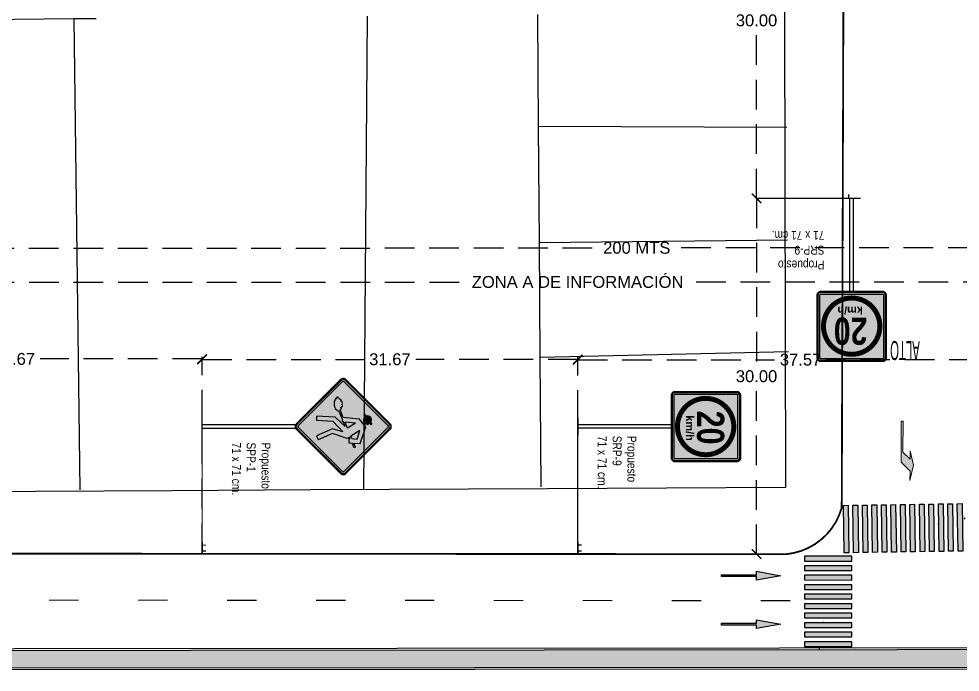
# Model space of a CAD drawing. Header units: metres. Extents: x 668617 to 675126, y 2286318 to 2293677.
# Drawn here: x 668811.1 to 668890.5, y 2287210.3 to 2287265.3 of the extents above; entities that cross this region are included whole.
import ezdxf
from ezdxf.enums import TextEntityAlignment as Align

# ---------------------------------------------------------------- set-up
doc = ezdxf.new("R2010")
doc.units = ezdxf.units.M
doc.header["$MEASUREMENT"] = 0
for name, pattern in [('ACAD_ISO07W100', [3, 0, -3]), ('DASHED2', [0.375, 0.25, -0.125]), ('HIDDEN', [0.375, 0.25, -0.125])]:
    doc.linetypes.add(name, pattern=pattern)
for name, color, linetype in [('0_DETALLES_COTAS', 252, 'Continuous'), ('0_UBICACION_SPO', 251, 'Continuous'), ('CU_VEGETACION', 54, 'Continuous'), ('DMTG-PB-BANQUETAS', 251, 'Continuous'), ('DMTG-PB-LOTIFICACION', 253, 'Continuous'), ('DMTG-PB-MANZANAS', 251, 'Continuous'), ('DMTG-SH-FLECHA FRENTE', 252, 'Continuous'), ('DMTG-SH-FLECHA FRENTE DERECHA', 252, 'Continuous'), ('DMTG-SH-LEYENDA ALTO', 252, 'Continuous'), ('DMTG-SH-LINEA DISCONTINUA', 252, 'Continuous'), ('DMTG-SH-LINEA GUARNICION', 40, 'Continuous'), ('DMTG-SH-PASO PEATONAL', 253, 'Continuous'), ('PTRD', 7, 'Continuous'), ('SPP-00_OBRAS_EN_EL_CAMINO', 7, 'Continuous'), ('SPP-1', 7, 'Continuous'), ('SPP-2', 7, 'Continuous'), ('SR9', 7, 'Continuous')]:
    doc.layers.add(name, color=color, linetype=linetype)
for name, color, linetype, lineweight in [('SH_FLECHA_DERECHA', 7, 'Continuous', 0), ('SH_LEYENDA_ALTO', 7, 'Continuous', 0), ('SH_LINEA_DIS-BLANCA', 7, 'Continuous', 0)]:
    doc.layers.add(name, color=color, linetype=linetype, lineweight=lineweight)
doc.styles.add('Arial', font='arial.ttf')
doc.styles.add('Arial Narrow', font='ARIALN.TTF', dxfattribs={"height": 2.5})
doc.styles.get("Standard").update_dxf_attribs({"font": 'arial.ttf'})
doc.dimstyles.get("Standard").update_dxf_attribs({"dimtxt": 0.18, "dimasz": 0.18, "dimexe": 0.18, "dimexo": 0.0625, "dimgap": 0.09, "dimtad": 0, "dimtih": 1, "dimtoh": 1, "dimdec": 4, "dimzin": 0, "dimdsep": 46, "dimtxsty": 'Standard', "dimcen": 0.09, "dimadec": 0, "dimazin": 0, "dimtfac": 1, "dimtdec": 4, "dimtofl": 0, "dimtmove": 0, "dimatfit": 3, "dimfxl": 1, "dimtolj": 1, "dimtzin": 0, "dimarcsym": 0})

# ---------------------------------------------------------------- blocks, each defined once
blk = doc.blocks.new('*U32')
blk.add_hatch(color=252).paths.add_polyline_path([(1.274, 10.548), (0.899, 8.498), (1.199, 8.498), (1.199, 5.548), (1.349, 5.548), (1.349, 8.498), (1.649, 8.498)])
at = {"color": 252}
blk.add_lwpolyline([(1.274, 10.548), (0.899, 8.498), (1.199, 8.498), (1.199, 5.548), (1.349, 5.548), (1.349, 8.498), (1.649, 8.498), (1.274, 10.548)], dxfattribs=at)
blk = doc.blocks.new('*U39')
at = {"transparency": 33554687}
h = blk.add_hatch(color=252, dxfattribs=at)
h.dxf.hatch_style = 1
h.paths.add_polyline_path([(-0.01, -0.2), (-0.03, -0.599), (-4.025, -0.402), (-4.005, -0.002)])
h = blk.add_hatch(color=252, dxfattribs=at)
h.dxf.hatch_style = 1
h.paths.add_polyline_path([(-0.049, -0.999), (-0.069, -1.398), (-4.064, -1.201), (-4.045, -0.801)])
h = blk.add_hatch(color=252, dxfattribs=at)
h.dxf.hatch_style = 1
h.paths.add_polyline_path([(-0.089, -1.798), (-0.109, -2.197), (-4.104, -2), (-4.084, -1.6)])
h = blk.add_hatch(color=252, dxfattribs=at)
h.dxf.hatch_style = 1
h.paths.add_polyline_path([(-0.128, -2.597), (-0.148, -2.996), (-4.143, -2.799), (-4.124, -2.399)])
h = blk.add_hatch(color=252, dxfattribs=at)
h.dxf.hatch_style = 1
h.paths.add_polyline_path([(-0.168, -3.396), (-0.188, -3.795), (-4.183, -3.598), (-4.163, -3.198)])
h = blk.add_hatch(color=252, dxfattribs=at)
h.dxf.hatch_style = 1
h.paths.add_polyline_path([(-0.208, -4.195), (-0.227, -4.594), (-4.222, -4.397), (-4.203, -3.997)])
h = blk.add_hatch(color=252, dxfattribs=at)
h.dxf.hatch_style = 1
h.paths.add_polyline_path([(-0.247, -4.994), (-0.267, -5.393), (-4.262, -5.196), (-4.242, -4.796)])
h = blk.add_hatch(color=252, dxfattribs=at)
h.dxf.hatch_style = 1
h.paths.add_polyline_path([(-0.287, -5.793), (-0.306, -6.192), (-4.301, -5.995), (-4.282, -5.595)])
h = blk.add_hatch(color=252, dxfattribs=at)
h.dxf.hatch_style = 1
h.paths.add_polyline_path([(-0.326, -6.592), (-0.346, -6.991), (-4.341, -6.794), (-4.321, -6.394)])
h = blk.add_hatch(color=252, dxfattribs=at)
h.dxf.hatch_style = 1
h.paths.add_polyline_path([(-0.366, -7.391), (-0.385, -7.79), (-4.381, -7.593), (-4.361, -7.193)])
h = blk.add_hatch(color=252, dxfattribs=at)
h.dxf.hatch_style = 1
h.paths.add_polyline_path([(-0.405, -8.19), (-0.425, -8.589), (-4.42, -8.392), (-4.4, -7.992)])
h = blk.add_hatch(color=252, dxfattribs=at)
h.dxf.hatch_style = 1
h.paths.add_polyline_path([(-0.445, -8.989), (-0.464, -9.389), (-4.46, -9.191), (-4.44, -8.791)])
h = blk.add_hatch(color=252, dxfattribs=at)
h.dxf.hatch_style = 1
h.paths.add_polyline_path([(-0.484, -9.788), (-0.504, -10.188), (-4.499, -9.99), (-4.479, -9.59)])
for points in [[(-0.01, -0.2), (-0.03, -0.599), (-4.025, -0.402), (-4.005, -0.002)], [(-0.049, -0.999), (-0.069, -1.398), (-4.064, -1.201), (-4.045, -0.801)], [(-0.089, -1.798), (-0.109, -2.197), (-4.104, -2), (-4.084, -1.6)], [(-0.128, -2.597), (-0.148, -2.996), (-4.143, -2.799), (-4.124, -2.399)], [(-0.168, -3.396), (-0.188, -3.795), (-4.183, -3.598), (-4.163, -3.198)], [(-0.208, -4.195), (-0.227, -4.594), (-4.222, -4.397), (-4.203, -3.997)], [(-0.247, -4.994), (-0.267, -5.393), (-4.262, -5.196), (-4.242, -4.796)], [(-0.287, -5.793), (-0.306, -6.192), (-4.301, -5.995), (-4.282, -5.595)], [(-0.326, -6.592), (-0.346, -6.991), (-4.341, -6.794), (-4.321, -6.394)], [(-0.366, -7.391), (-0.385, -7.79), (-4.381, -7.593), (-4.361, -7.193)], [(-0.405, -8.19), (-0.425, -8.589), (-4.42, -8.392), (-4.4, -7.992)], [(-0.445, -8.989), (-0.464, -9.389), (-4.46, -9.191), (-4.44, -8.791)], [(-0.484, -9.788), (-0.504, -10.188), (-4.499, -9.99), (-4.479, -9.59)]]:
    blk.add_lwpolyline(points, close=True)
at = {"layer": 'Defpoints', "color": 255, "linetype": 'ACAD_ISO07W100'}
for p, q in [((-2.797, 0.138), (0.3, -0.015)), ((-2.496, -2.142), (0.224, -0.655))]:
    blk.add_line(p, q, dxfattribs=at)
blk = doc.blocks.new('FD')
at = {"layer": 'SH_FLECHA_DERECHA', "true_color": 0x636466}
blk.add_hatch(color=251, dxfattribs=at).paths.add_polyline_path([(-1.55, 0.425), (-5, 0.425), (-5, 0.275), (-2.4, 0.275), (-1.8, -0.325), (-2.5, -0.325), (-1.3, -0.625), (0, -0.325), (-0.8, -0.325)])
at = {"layer": 'SH_FLECHA_DERECHA', "color": 251, "true_color": 0x636466}
blk.add_lwpolyline([(-1.55, 0.425), (-5, 0.425), (-5, 0.275), (-2.4, 0.275), (-1.8, -0.325), (-2.5, -0.325), (-1.3, -0.625), (0, -0.325), (-0.8, -0.325), (-1.55, 0.425)], close=True, dxfattribs=at)
blk = doc.blocks.new('LD3')
at = {"layer": 'SH_LINEA_DIS-BLANCA', "color": 251, "true_color": 0x636466, "const_width": 0.1}
blk.add_lwpolyline([(-1.25, 0), (1.25, 0)], dxfattribs=at)
blk = doc.blocks.new('*U64')
at = {"layer": 'DMTG-SH-LINEA DISCONTINUA'}
for p in [(2656.697, 1656.231), (2664.197, 1656.231), (2671.697, 1656.231), (2679.197, 1656.231), (2686.697, 1656.231), (2694.197, 1656.231), (2701.697, 1656.231), (2709.197, 1656.231), (2716.697, 1656.231)]:
    blk.add_blockref('LD3', p, dxfattribs=at)
blk = doc.blocks.new('*U183')
at = {"transparency": 33554687}
h = blk.add_hatch(color=252, dxfattribs=at)
h.dxf.hatch_style = 1
h.paths.add_polyline_path([(0.366, 7.391), (0.385, 7.79), (-3.61, 7.988), (-3.629, 7.589)])
h = blk.add_hatch(color=252, dxfattribs=at)
h.dxf.hatch_style = 1
h.paths.add_polyline_path([(0.326, 6.592), (0.346, 6.991), (-3.649, 7.189), (-3.669, 6.79)])
h = blk.add_hatch(color=252, dxfattribs=at)
h.dxf.hatch_style = 1
h.paths.add_polyline_path([(0.287, 5.793), (0.306, 6.192), (-3.689, 6.39), (-3.709, 5.991)])
h = blk.add_hatch(color=252, dxfattribs=at)
h.dxf.hatch_style = 1
h.paths.add_polyline_path([(0.247, 4.994), (0.267, 5.393), (-3.728, 5.591), (-3.748, 5.192)])
h = blk.add_hatch(color=252, dxfattribs=at)
h.dxf.hatch_style = 1
h.paths.add_polyline_path([(0.208, 4.195), (0.227, 4.594), (-3.768, 4.792), (-3.788, 4.393)])
h = blk.add_hatch(color=252, dxfattribs=at)
h.dxf.hatch_style = 1
h.paths.add_polyline_path([(0.168, 3.396), (0.188, 3.795), (-3.807, 3.993), (-3.827, 3.593)])
h = blk.add_hatch(color=252, dxfattribs=at)
h.dxf.hatch_style = 1
h.paths.add_polyline_path([(0.128, 2.597), (0.148, 2.996), (-3.847, 3.194), (-3.867, 2.794)])
h = blk.add_hatch(color=252, dxfattribs=at)
h.dxf.hatch_style = 1
h.paths.add_polyline_path([(0.089, 1.798), (0.109, 2.197), (-3.886, 2.395), (-3.906, 1.995)])
h = blk.add_hatch(color=252, dxfattribs=at)
h.dxf.hatch_style = 1
h.paths.add_polyline_path([(0.049, 0.999), (0.069, 1.398), (-3.926, 1.596), (-3.946, 1.196)])
h = blk.add_hatch(color=252, dxfattribs=at)
h.dxf.hatch_style = 1
h.paths.add_polyline_path([(0.01, 0.2), (0.03, 0.599), (-3.965, 0.797), (-3.985, 0.397)])
for points in [[(0.366, 7.391), (0.385, 7.79), (-3.61, 7.988), (-3.629, 7.589)], [(0.326, 6.592), (0.346, 6.991), (-3.649, 7.189), (-3.669, 6.79)], [(0.287, 5.793), (0.306, 6.192), (-3.689, 6.39), (-3.709, 5.991)], [(0.247, 4.994), (0.267, 5.393), (-3.728, 5.591), (-3.748, 5.192)], [(0.208, 4.195), (0.227, 4.594), (-3.768, 4.792), (-3.788, 4.393)], [(0.168, 3.396), (0.188, 3.795), (-3.807, 3.993), (-3.827, 3.593)], [(0.128, 2.597), (0.148, 2.996), (-3.847, 3.194), (-3.867, 2.794)], [(0.089, 1.798), (0.109, 2.197), (-3.886, 2.395), (-3.906, 1.995)], [(0.049, 0.999), (0.069, 1.398), (-3.926, 1.596), (-3.946, 1.196)], [(0.01, 0.2), (0.03, 0.599), (-3.965, 0.797), (-3.985, 0.397)]]:
    blk.add_lwpolyline(points, close=True)
at = {"layer": 'Defpoints', "color": 255, "linetype": 'ACAD_ISO07W100'}
for p, q in [((-2.273, 2.378), (0.287, 0.63)), ((-2.797, 0.138), (0.3, -0.015))]:
    blk.add_line(p, q, dxfattribs=at)
blk = doc.blocks.new('ALTO')
at = {"layer": 'SH_LEYENDA_ALTO', "color": 251, "true_color": 0x636466, "style": 'Arial', "width": 0.428234}
blk.add_text('ALTO', height=1.6, dxfattribs=at).set_placement((-1.25, 0), (1.25, 0), align=Align.FIT)
blk = doc.blocks.new('PTRD')
at = {"layer": 'PTRD'}
for points, const_width in [([(-1, 0), (1, 0)], 0.26), ([(-0.49, 0), (-0.49, 0.67)], 0.195), ([(0.51, 0), (0.51, 0.67)], 0.195)]:
    blk.add_lwpolyline(points, dxfattribs=dict(at, const_width=const_width))
blk = doc.blocks.new('SR9-20')
at = {"linetype": 'Continuous', "true_color": 0xffffff}
h = blk.add_hatch(color=7, dxfattribs=at)
h.dxf.hatch_style = 1
edge = h.paths.add_edge_path()
edge.add_line((-4.9, 22.37), (-4.9, 13.63))
edge.add_arc((-4.37, 13.63), 0.528, 180, 270)
edge.add_line((-4.37, 13.1), (4.37, 13.1))
edge.add_arc((4.37, 13.63), 0.528, 270, 360)
edge.add_line((4.9, 13.63), (4.9, 22.37))
edge.add_arc((4.37, 22.37), 0.528, 0, 90)
edge.add_line((4.37, 22.9), (-4.37, 22.9))
edge.add_arc((-4.37, 22.37), 0.528, 90, 180)
at = {"layer": 'SR9', "linetype": 'Continuous'}
h = blk.add_hatch(color=256, dxfattribs=at)
h.dxf.hatch_style = 1
h.paths.add_polyline_path([(4.75, 22.37, 0.414214), (4.37, 22.75), (-4.37, 22.75, 0.414214), (-4.75, 22.37), (-4.75, 13.63, 0.414214), (-4.37, 13.25), (4.37, 13.25, 0.414214), (4.75, 13.63)])
h.paths.add_polyline_path([(4.5, 13.63, -0.414214), (4.37, 13.5), (-4.37, 13.5, -0.414214), (-4.5, 13.63), (-4.5, 22.37, -0.414214), (-4.37, 22.5), (4.37, 22.5, -0.414214), (4.5, 22.37)], flags=16)
at = {"layer": 'SR9'}
for p, q in [((-0.25, 13.1), (-0.25, 0)), ((0.25, 13.1), (0.25, 0))]:
    blk.add_line(p, q, dxfattribs=at)
for points in [[(-4.9, 22.37), (-4.9, 13.63, 0.414214), (-4.37, 13.1), (4.37, 13.1, 0.414214), (4.9, 13.63), (4.9, 22.37, 0.414214), (4.37, 22.9), (-4.37, 22.9, 0.414214)], [(-4.75, 22.37), (-4.75, 13.63, 0.414214), (-4.37, 13.25), (4.37, 13.25, 0.414214), (4.75, 13.63), (4.75, 22.37, 0.414214), (4.37, 22.75), (-4.37, 22.75, 0.414214)], [(-4.5, 22.37), (-4.5, 13.63, 0.414214), (-4.37, 13.5), (4.37, 13.5, 0.414214), (4.5, 13.63), (4.5, 22.37, 0.414214), (4.37, 22.5), (-4.37, 22.5, 0.414214)]]:
    blk.add_lwpolyline(points, format="xyb", close=True, dxfattribs=at)
at = {"layer": 'SR9', "color": 12, "true_color": 0xdb0000, "const_width": 0.702}
blk.add_lwpolyline([(-3.96, 17.96, 1), (3.96, 17.96, 1)], format="xyb", close=True, dxfattribs=at)
at = {"layer": 'SR9', "const_width": 0.2}
blk.add_lwpolyline([(-1.25, 0), (1.25, 0)], dxfattribs=at)
at = {"linetype": 'Continuous', "attachment_point": 1}
for s, width, insert, char_height in [('{\\fArial|b1|i0|c0|p34;\\W0.8;20}', 5.8907, (-2.23, 20.57), 3.8246), ('{\\fArial|b1|i0|c0|p34;km/h}', 3.5516, (-1.58, 16.3), 1.1)]:
    blk.add_mtext_dynamic_manual_height_columns(s, width=width, gutter_width=12.5, heights=[0], dxfattribs=dict(at, insert=insert, char_height=char_height))
blk = doc.blocks.new('_ArchTick')
at = {"color": 0, "linetype": 'ByBlock', "const_width": 0.15}
blk.add_lwpolyline([(-0.5, -0.5), (0.5, 0.5)], dxfattribs=at)
blk = doc.blocks.new('*D481')
at = {"layer": '0_DETALLES_COTAS', "linetype": 'DASHED2', "lineweight": -2, "ltscale": 10, "transparency": 16777216}
for p, q in [((668763.21, 2287220.304), (668763.196, 2287246.164)), ((668763.197, 2287245.984), (668859.92, 2287246.036)), ((668963.197, 2287246.091), (668866.473, 2287246.039)), ((668963.21, 2287220.411), (668963.196, 2287246.271))]:
    blk.add_line(p, q, dxfattribs=at)
at = {"layer": 'Defpoints', "color": 0, "linetype": 'DASHED2', "ltscale": 10, "transparency": 16777216}
for p in [(668763.197, 2287245.984), (668763.21, 2287220.242), (668963.21, 2287220.348)]:
    blk.add_point(p, dxfattribs=at)
at = {"layer": '0_DETALLES_COTAS', "linetype": 'DASHED2', "lineweight": -2, "ltscale": 10, "transparency": 16777216, "xscale": 0.8, "yscale": 0.8, "zscale": 0.8}
for p, rotation in [((668763.197, 2287245.984), 180.030534780479), ((668963.197, 2287246.091), 0.03053478047905678)]:
    blk.add_blockref('_ArchTick', p, dxfattribs=dict(at, rotation=rotation))
at = {"layer": '0_DETALLES_COTAS', "linetype": 'DASHED2', "ltscale": 10, "transparency": 16777216, "insert": (668863.197, 2287246.038), "char_height": 1, "attachment_point": 5}
blk.add_mtext('\\A1;200 MTS', dxfattribs=at)
blk = doc.blocks.new('*D483')
at = {"layer": '0_DETALLES_COTAS', "linetype": 'DASHED2', "lineweight": -2, "ltscale": 10, "transparency": 16777216}
for p, q in [((668794.88, 2287220.332), (668794.88, 2287236.849)), ((668794.88, 2287236.669), (668808.528, 2287236.669)), ((668826.55, 2287236.669), (668812.902, 2287236.669)), ((668826.55, 2287220.31), (668826.55, 2287236.849))]:
    blk.add_line(p, q, dxfattribs=at)
at = {"layer": 'Defpoints', "color": 0, "linetype": 'DASHED2', "ltscale": 10, "transparency": 16777216}
for p in [(668826.55, 2287236.669), (668794.88, 2287220.27), (668826.55, 2287220.247)]:
    blk.add_point(p, dxfattribs=at)
at = {"layer": '0_DETALLES_COTAS', "linetype": 'DASHED2', "lineweight": -2, "ltscale": 10, "transparency": 16777216, "xscale": 0.8, "yscale": 0.8, "zscale": 0.8, "rotation": 180}
blk.add_blockref('_ArchTick', (668794.88, 2287236.669), dxfattribs=at)
at = {"layer": '0_DETALLES_COTAS', "linetype": 'DASHED2', "lineweight": -2, "ltscale": 10, "transparency": 16777216, "xscale": 0.8, "yscale": 0.8, "zscale": 0.8}
blk.add_blockref('_ArchTick', (668826.55, 2287236.669), dxfattribs=at)
at = {"layer": '0_DETALLES_COTAS', "linetype": 'DASHED2', "ltscale": 10, "transparency": 16777216, "insert": (668810.715, 2287236.669), "char_height": 1, "attachment_point": 5}
blk.add_mtext('\\A1;31.67', dxfattribs=at)
blk = doc.blocks.new('*D484')
at = {"layer": '0_DETALLES_COTAS', "linetype": 'DASHED2', "lineweight": -2, "ltscale": 10, "transparency": 16777216}
for p, q in [((668826.55, 2287220.31), (668826.55, 2287236.819)), ((668826.55, 2287236.639), (668840.198, 2287236.639)), ((668858.22, 2287236.639), (668844.572, 2287236.639)), ((668858.22, 2287220.289), (668858.22, 2287236.819))]:
    blk.add_line(p, q, dxfattribs=at)
at = {"layer": 'Defpoints', "color": 0, "linetype": 'DASHED2', "ltscale": 10, "transparency": 16777216}
for p in [(668858.22, 2287236.639), (668826.55, 2287220.247), (668858.22, 2287220.226)]:
    blk.add_point(p, dxfattribs=at)
at = {"layer": '0_DETALLES_COTAS', "linetype": 'DASHED2', "lineweight": -2, "ltscale": 10, "transparency": 16777216, "xscale": 0.8, "yscale": 0.8, "zscale": 0.8, "rotation": 180}
blk.add_blockref('_ArchTick', (668826.55, 2287236.639), dxfattribs=at)
at = {"layer": '0_DETALLES_COTAS', "linetype": 'DASHED2', "lineweight": -2, "ltscale": 10, "transparency": 16777216, "xscale": 0.8, "yscale": 0.8, "zscale": 0.8}
blk.add_blockref('_ArchTick', (668858.22, 2287236.639), dxfattribs=at)
at = {"layer": '0_DETALLES_COTAS', "linetype": 'DASHED2', "ltscale": 10, "transparency": 16777216, "insert": (668842.385, 2287236.639), "char_height": 1, "attachment_point": 5}
blk.add_mtext('\\A1;31.67', dxfattribs=at)
blk = doc.blocks.new('*D485')
at = {"layer": '0_DETALLES_COTAS', "linetype": 'DASHED2', "lineweight": -2, "ltscale": 10, "transparency": 16777216}
for p, q in [((668858.22, 2287220.288), (668858.22, 2287236.789)), ((668858.22, 2287236.609), (668874.82, 2287236.609)), ((668895.793, 2287236.609), (668879.194, 2287236.609)), ((668895.793, 2287189.472), (668895.793, 2287236.789))]:
    blk.add_line(p, q, dxfattribs=at)
at = {"layer": 'Defpoints', "color": 0, "linetype": 'DASHED2', "ltscale": 10, "transparency": 16777216}
for p in [(668895.793, 2287236.609), (668858.22, 2287220.225), (668895.793, 2287189.409)]:
    blk.add_point(p, dxfattribs=at)
at = {"layer": '0_DETALLES_COTAS', "linetype": 'DASHED2', "lineweight": -2, "ltscale": 10, "transparency": 16777216, "xscale": 0.8, "yscale": 0.8, "zscale": 0.8, "rotation": 180}
blk.add_blockref('_ArchTick', (668858.22, 2287236.609), dxfattribs=at)
at = {"layer": '0_DETALLES_COTAS', "linetype": 'DASHED2', "lineweight": -2, "ltscale": 10, "transparency": 16777216, "xscale": 0.8, "yscale": 0.8, "zscale": 0.8}
blk.add_blockref('_ArchTick', (668895.793, 2287236.609), dxfattribs=at)
at = {"layer": '0_DETALLES_COTAS', "linetype": 'DASHED2', "ltscale": 10, "transparency": 16777216, "insert": (668877.007, 2287236.609), "char_height": 1, "attachment_point": 5}
blk.add_mtext('\\A1;37.57', dxfattribs=at)
blk = doc.blocks.new('SPP-1')
at = {"layer": 'SPP-00_OBRAS_EN_EL_CAMINO', "true_color": 0xf05222}
h = blk.add_hatch(color=20, dxfattribs=at)
h.dxf.hatch_style = 1
edge = h.paths.add_edge_path()
edge.add_line((0.66, 23.21), (11.59, 34.13))
edge.add_arc((10.93, 34.8), 0.935, 315, 405)
edge.add_line((11.59, 35.46), (0.66, 46.38))
edge.add_arc((0, 45.72), 0.935, 45, 135)
edge.add_line((-0.66, 46.38), (-11.59, 35.46))
edge.add_arc((-10.93, 34.8), 0.935, 135, 225)
edge.add_line((-11.59, 34.13), (-0.66, 23.21))
edge.add_arc((0, 23.87), 0.935, 225, 315)
edge = h.paths.add_edge_path(flags=16)
edge.add_line((0.48, 23.39), (11.4, 34.32))
edge.add_arc((10.93, 34.8), 0.672, 315, 405)
edge.add_line((11.4, 35.27), (0.48, 46.2))
edge.add_arc((0, 45.72), 0.672, 45, 135)
edge.add_line((-0.48, 46.2), (-11.4, 35.27))
edge.add_arc((-10.93, 34.8), 0.672, 135, 225)
edge.add_line((-11.4, 34.32), (-0.48, 23.39))
edge.add_arc((0, 23.87), 0.672, 225, 315)
at = {"layer": 'SPP-00_OBRAS_EN_EL_CAMINO'}
h = blk.add_hatch(color=256, dxfattribs=at)
h.dxf.hatch_style = 1
edge = h.paths.add_edge_path()
edge.add_line((0.48, 23.39), (11.4, 34.32))
edge.add_arc((10.93, 34.8), 0.672, 315, 405)
edge.add_line((11.4, 35.27), (0.48, 46.2))
edge.add_arc((0, 45.72), 0.672, 45, 135)
edge.add_line((-0.48, 46.2), (-11.4, 35.27))
edge.add_arc((-10.93, 34.8), 0.672, 135, 225)
edge.add_line((-11.4, 34.32), (-0.48, 23.39))
edge.add_arc((0, 23.87), 0.672, 225, 315)
edge = h.paths.add_edge_path(flags=16)
edge.add_line((0.17, 23.7), (11.09, 34.63))
edge.add_arc((10.93, 34.8), 0.235, 315, 405)
edge.add_line((11.09, 34.96), (0.17, 45.89))
edge.add_arc((0, 45.72), 0.235, 45, 135)
edge.add_line((-0.17, 45.89), (-11.09, 34.96))
edge.add_arc((-10.93, 34.8), 0.235, 135, 225)
edge.add_line((-11.09, 34.63), (-0.17, 23.7))
edge.add_arc((0, 23.87), 0.235, 225, 315)
at = {"layer": 'SPP-00_OBRAS_EN_EL_CAMINO', "true_color": 0xf05222}
h = blk.add_hatch(color=20, dxfattribs=at)
h.dxf.hatch_style = 1
edge = h.paths.add_edge_path()
edge.add_line((0.17, 23.7), (11.09, 34.63))
edge.add_arc((10.93, 34.8), 0.235, 315, 405)
edge.add_line((11.09, 34.96), (0.17, 45.89))
edge.add_arc((0, 45.72), 0.235, 45, 135)
edge.add_line((-0.17, 45.89), (-11.09, 34.96))
edge.add_arc((-10.93, 34.8), 0.235, 135, 225)
edge.add_line((-11.09, 34.63), (-0.17, 23.7))
edge.add_arc((0, 23.87), 0.235, 225, 315)
at = {"layer": 'SPP-00_OBRAS_EN_EL_CAMINO', "linetype": 'Continuous'}
blk.add_hatch(color=256, dxfattribs=at).paths.add_polyline_path([(-0.81, 41.35, -1.00001), (-2.43, 40.16), (-2.82, 39.88), (-2.96, 40.07), (-2.55, 40.37, -0.785), (-0.97, 41.53), (-0.56, 41.83), (-0.42, 41.63)])
h = blk.add_hatch(color=256, dxfattribs=at)
edge = h.paths.add_edge_path()
edge.add_line((1.3, 34.72), (0.57, 32.11))
edge.add_line((0.57, 32.11), (2.29, 28.2))
edge.add_line((2.29, 28.2), (3.27, 28.64))
edge.add_line((3.27, 28.64), (1.72, 32.15))
edge.add_line((1.72, 32.15), (2.98, 35.73))
edge.add_line((2.98, 35.73), (2.58, 36.36))
edge.add_line((2.58, 36.36), (2.94, 36.51))
edge.add_line((2.94, 36.51), (2.92, 36.15))
edge.add_line((2.92, 36.15), (4, 36.15))
edge.add_line((4, 36.15), (4.06, 36.96))
edge.add_line((4.06, 36.96), (5.22, 37.44))
edge.add_line((5.22, 37.44), (5.09, 37.77))
edge.add_line((5.09, 37.77), (4.09, 37.36))
edge.add_line((4.09, 37.36), (4.2, 38.96))
edge.add_line((4.2, 38.96), (0.09, 40.33))
edge.add_line((0.09, 40.33), (-1.83, 38.82))
edge.add_line((-1.83, 38.82), (-2.21, 34.79))
edge.add_line((-2.21, 34.79), (-4.16, 34))
edge.add_line((-4.16, 34), (-4.45, 34.37))
edge.add_line((-4.45, 34.37), (-4.73, 34.13))
edge.add_line((-4.73, 34.13), (-4.85, 34.53))
edge.add_ellipse((-5.49, 33.24), major_axis=(1.53, 0.28), ratio=0.897314, start_angle=56.4691, end_angle=58.7657)
edge.add_line((-4.91, 34.55), (-5.33, 34.62))
edge.add_line((-5.33, 34.62), (-5.39, 34.44))
edge.add_line((-5.39, 34.44), (-5.65, 34.6))
edge.add_line((-5.65, 34.6), (-6.23, 34.4))
edge.add_line((-6.23, 34.4), (-6.23, 34.16))
edge.add_line((-6.23, 34.16), (-6.49, 34.26))
edge.add_line((-6.49, 34.26), (-6.77, 33.98))
edge.add_ellipse((-5.49, 33.24), major_axis=(1.53, 0.28), ratio=0.897314, start_angle=136.4451, end_angle=137.2085)
edge.add_line((-6.78, 33.96), (-6.9, 33.64))
edge.add_line((-6.9, 33.64), (-7.33, 33.45))
edge.add_arc((-5.62, 34.57), 2.05, 213.1884, 295.9692)
edge.add_arc((-5.62, 34.57), 2.05, 295.9692, 337.47)
edge.add_line((-3.73, 33.78), (-1.96, 34.51))
edge.add_line((-1.96, 34.51), (-1.16, 34.51))
edge.add_line((-1.16, 34.51), (-1.13, 34.84))
edge.add_line((-1.13, 34.84), (-0.01, 35.3))
edge.add_line((-0.01, 35.3), (-2.3, 32.83))
edge.add_line((-2.3, 32.83), (-2.59, 28.2))
edge.add_line((-2.59, 28.2), (-1.51, 28.2))
edge.add_line((-1.51, 28.2), (-1.25, 32.34))
edge.add_line((-1.25, 32.34), (1.3, 34.72))
h.paths.add_polyline_path([(0.36, 35.84), (-1.09, 35.25), (-0.85, 37.77)], flags=16)
h.paths.add_polyline_path([(2.39, 36.67), (0.99, 38.9), (3.07, 38.21), (2.97, 36.91)], flags=16)
at = {"layer": 'SPP-00_OBRAS_EN_EL_CAMINO'}
for p, q in [((-0.97, 41.53), (-0.56, 41.83)), ((-0.56, 41.83), (-0.42, 41.63)), ((-2.96, 40.07), (-2.55, 40.37)), ((-2.96, 40.07), (-2.82, 39.88)), ((-2.82, 39.88), (-2.43, 40.16)), ((0.09, 40.33), (-1.83, 38.82)), ((-0.81, 41.35), (-0.42, 41.63)), ((4.2, 38.96), (0.09, 40.33)), ((-1.83, 38.82), (-2.21, 34.79)), ((-0.85, 37.77), (-1.09, 35.25)), ((-0.85, 37.77), (0.36, 35.84)), ((3.07, 38.21), (0.99, 38.9)), ((0.99, 38.9), (2.39, 36.67)), ((2.97, 36.91), (3.07, 38.21)), ((5.22, 37.44), (4.06, 36.96)), ((4.09, 37.36), (4.2, 38.96)), ((5.09, 37.77), (4.09, 37.36)), ((5.09, 37.77), (5.22, 37.44)), ((-2.3, 32.83), (-0.01, 35.3)), ((-1.13, 34.84), (-1.16, 34.51)), ((-0.01, 35.3), (-1.13, 34.84)), ((0.36, 35.84), (-1.09, 35.25)), ((2.98, 35.73), (1.72, 32.15)), ((2.97, 36.91), (2.39, 36.67)), ((2.94, 36.51), (2.58, 36.36)), ((2.58, 36.36), (2.98, 35.73)), ((2.92, 36.15), (2.94, 36.51)), ((2.92, 36.15), (4, 36.15)), ((4, 36.15), (4.06, 36.96)), ((-2.21, 34.79), (-4.16, 34)), ((-1.96, 34.51), (-3.73, 33.78)), ((-2.3, 32.83), (-2.59, 28.2)), ((-1.96, 34.51), (-1.16, 34.51)), ((-1.25, 32.34), (1.3, 34.72)), ((1.3, 34.72), (0.57, 32.11)), ((-1.25, 32.34), (-1.51, 28.2)), ((0.57, 32.11), (2.29, 28.2)), ((1.72, 32.15), (3.27, 28.64)), ((-2.59, 28.2), (-1.51, 28.2)), ((2.29, 28.2), (3.27, 28.64)), ((-0.44, 23.04), (-0.44, 0)), ((0.44, 23.04), (0.44, 0))]:
    blk.add_line(p, q, dxfattribs=at)
at = {"layer": 'SPP-00_OBRAS_EN_EL_CAMINO', "color": 18, "true_color": 0x000000}
blk.add_lwpolyline([(0.66, 23.21), (11.59, 34.13, 0.414214), (11.59, 35.46), (0.66, 46.38, 0.414214), (-0.66, 46.38), (-11.59, 35.46, 0.414214), (-11.59, 34.13), (-0.66, 23.21, 0.414214)], format="xyb", close=True, dxfattribs=at)
at = {"layer": 'SPP-00_OBRAS_EN_EL_CAMINO', "color": 30}
for points in [[(0.48, 23.39), (11.4, 34.32, 0.414214), (11.4, 35.27), (0.48, 46.2, 0.414214), (-0.48, 46.2), (-11.4, 35.27, 0.414214), (-11.4, 34.32), (-0.48, 23.39, 0.414214)], [(0.17, 23.7), (11.09, 34.63, 0.414214), (11.09, 34.96), (0.17, 45.89, 0.414214), (-0.17, 45.89), (-11.09, 34.96, 0.414214), (-11.09, 34.63), (-0.17, 23.7, 0.414214)]]:
    blk.add_lwpolyline(points, format="xyb", close=True, dxfattribs=at)
at = {"layer": 'SPP-00_OBRAS_EN_EL_CAMINO'}
blk.add_lwpolyline([(-4.16, 34), (-4.45, 34.37), (-4.73, 34.13), (-4.86, 34.54), (-5.33, 34.62), (-5.39, 34.44), (-5.65, 34.6), (-6.23, 34.4), (-6.23, 34.16), (-6.49, 34.26), (-6.78, 33.97), (-6.9, 33.64), (-7.33, 33.45)], dxfattribs=at)
at = {"layer": 'SPP-00_OBRAS_EN_EL_CAMINO', "const_width": 0.328}
blk.add_lwpolyline([(2.19, 0), (-2.19, 0)], dxfattribs=at)
at = {"layer": 'SPP-00_OBRAS_EN_EL_CAMINO'}
for centre, radius, start, end in [((-1.62, 40.76), 1.01, 49.9817, 202.5093), ((-1.62, 40.76), 1.01, 216.2455, 36.2455), ((-5.62, 34.57), 2.05, 213.1884, 337.47)]:
    blk.add_arc(centre, radius, start, end, dxfattribs=at)
at = {"layer": 'SPP-00_OBRAS_EN_EL_CAMINO', "extrusion": (0, 0, -1)}
for start_param, end_param in [(3.888445, 3.901768), (5.25753, 5.297614)]:
    blk.add_ellipse((-5.49, 33.24), major_axis=(1.53, 0.28), ratio=0.897314, start_param=start_param, end_param=end_param, dxfattribs=at)
blk = doc.blocks.new('Hombres trabajando')
at = {"layer": 'SPP-1'}
blk.add_blockref('SPP-1', (2.1875, 0), dxfattribs=at)
blk = doc.blocks.new('*D505')
at = {"layer": '0_DETALLES_COTAS', "linetype": 'DASHED2', "lineweight": -2, "ltscale": 10, "transparency": 16777216}
for p, q in [((668763.21, 2287220.354), (668763.21, 2287243.339)), ((668763.21, 2287243.159), (668848.853, 2287243.159)), ((668953.205, 2287243.159), (668867.562, 2287243.159)), ((668953.205, 2287220.467), (668953.205, 2287243.339))]:
    blk.add_line(p, q, dxfattribs=at)
at = {"layer": 'Defpoints', "color": 0, "linetype": 'DASHED2', "ltscale": 10, "transparency": 16777216}
for p in [(668953.205, 2287243.159), (668763.21, 2287220.292), (668953.205, 2287220.404)]:
    blk.add_point(p, dxfattribs=at)
at = {"layer": '0_DETALLES_COTAS', "linetype": 'DASHED2', "lineweight": -2, "ltscale": 10, "transparency": 16777216, "xscale": 0.8, "yscale": 0.8, "zscale": 0.8, "rotation": 180}
blk.add_blockref('_ArchTick', (668763.21, 2287243.159), dxfattribs=at)
at = {"layer": '0_DETALLES_COTAS', "linetype": 'DASHED2', "lineweight": -2, "ltscale": 10, "transparency": 16777216, "xscale": 0.8, "yscale": 0.8, "zscale": 0.8}
blk.add_blockref('_ArchTick', (668953.205, 2287243.159), dxfattribs=at)
at = {"layer": '0_DETALLES_COTAS', "linetype": 'DASHED2', "ltscale": 10, "transparency": 16777216, "insert": (668858.208, 2287243.159), "char_height": 1, "attachment_point": 5}
blk.add_mtext('\\A1;ZONA A DE INFORMACIÓN', dxfattribs=at)
blk = doc.blocks.new('*D508')
at = {"layer": '0_DETALLES_COTAS', "linetype": 'DASHED2', "lineweight": -2, "ltscale": 10, "transparency": 16777216}
for p, q in [((668875.731, 2287250.212), (668873.116, 2287250.212)), ((668873.296, 2287250.212), (668873.296, 2287236.223)), ((668873.296, 2287220.212), (668873.296, 2287234.201)), ((668875.731, 2287220.212), (668873.116, 2287220.212))]:
    blk.add_line(p, q, dxfattribs=at)
at = {"layer": 'Defpoints', "color": 0, "linetype": 'DASHED2', "ltscale": 10, "transparency": 16777216}
for p in [(668873.296, 2287250.212), (668875.793, 2287250.212), (668875.793, 2287220.212)]:
    blk.add_point(p, dxfattribs=at)
at = {"layer": '0_DETALLES_COTAS', "linetype": 'DASHED2', "lineweight": -2, "ltscale": 10, "transparency": 16777216, "xscale": 0.8, "yscale": 0.8, "zscale": 0.8}
for p, rotation in [((668873.296, 2287250.212), 90), ((668873.296, 2287220.212), 270)]:
    blk.add_blockref('_ArchTick', p, dxfattribs=dict(at, rotation=rotation))
at = {"layer": '0_DETALLES_COTAS', "linetype": 'DASHED2', "ltscale": 10, "transparency": 16777216, "insert": (668873.296, 2287235.212), "char_height": 1, "attachment_point": 5}
blk.add_mtext('\\A1;30.00', dxfattribs=at)
blk = doc.blocks.new('*D509')
at = {"layer": '0_DETALLES_COTAS', "linetype": 'DASHED2', "lineweight": -2, "ltscale": 10, "transparency": 16777216}
for p, q in [((668876.777, 2287280.212), (668873.116, 2287280.212)), ((668873.296, 2287280.212), (668873.296, 2287266.223)), ((668873.296, 2287250.212), (668873.296, 2287264.201)), ((668873.359, 2287250.212), (668873.476, 2287250.212))]:
    blk.add_line(p, q, dxfattribs=at)
at = {"layer": 'Defpoints', "color": 0, "linetype": 'DASHED2', "ltscale": 10, "transparency": 16777216}
for p in [(668873.296, 2287280.212), (668876.839, 2287280.212), (668873.296, 2287250.212)]:
    blk.add_point(p, dxfattribs=at)
at = {"layer": '0_DETALLES_COTAS', "linetype": 'DASHED2', "lineweight": -2, "ltscale": 10, "transparency": 16777216, "xscale": 0.8, "yscale": 0.8, "zscale": 0.8}
for p, rotation in [((668873.296, 2287280.212), 90), ((668873.296, 2287250.212), 270)]:
    blk.add_blockref('_ArchTick', p, dxfattribs=dict(at, rotation=rotation))
at = {"layer": '0_DETALLES_COTAS', "linetype": 'DASHED2', "ltscale": 10, "transparency": 16777216, "insert": (668873.296, 2287265.212), "char_height": 1, "attachment_point": 5}
blk.add_mtext('\\A1;30.00', dxfattribs=at)

msp = doc.modelspace()

# ---------------------------------------------------------------- hatches: boundary and pattern name
at = {"layer": 'CU_VEGETACION'}
h = msp.add_hatch(dxfattribs=at)
h.set_pattern_fill('GRASS', color=256, scale=0.25, angle=1.0567061)
h.set_pattern_definition([(92.53632, (668987.63236, 2287172.38601), (-0.18442637, 0.16878067), [0.046875, -0.30667839]), (47.53632, (668987.63236, 2287172.386), (-0.18442637, 0.16878067), [0.046875, -0.203125]), (137.53632, (668987.63236, 2287172.386), (-0.16878067, -0.18442637), [0.046875, -0.203125])])
h.paths.add_polyline_path([(669004.18378, 2287212.28789), (669004.4432, 2287212.2981), (669004.67137, 2287212.24074), (669004.87259, 2287212.12052), (669005.03158, 2287211.94726), (669005.13462, 2287211.73647), (669005.17335, 2287211.50537), (669005.1438, 2287211.27203), (669005.04936, 2287211.05664), (669004.898, 2287210.87737), (669004.70163, 2287210.7491), (669004.47696, 2287210.68249), (669004.21973, 2287210.68254), (668617.45293, 2287210.54733), (668617.21165, 2287210.55631), (668617.00453, 2287210.63254), (668616.83238, 2287210.77005), (668616.71149, 2287210.95391), (668616.65481, 2287211.16683), (668616.66711, 2287211.38693), (668616.74742, 2287211.59236), (668616.88803, 2287211.76183), (668617.07521, 2287211.87864), (668617.29485, 2287211.93267)])

# ---------------------------------------------------------------- linework, layer by layer
at = {"layer": '0_UBICACION_SPO', "linetype": 'HIDDEN', "ltscale": 5, "const_width": 0.1}
for points in [[(668873.29616, 2287250.21207), (668880.56653, 2287250.21207)], [(668826.54779, 2287220.2223), (668826.54779, 2287230.2223)], [(668858.22023, 2287220.22616), (668858.22023, 2287230.22616)]]:
    msp.add_lwpolyline(points, dxfattribs=at)
at = {"layer": 'DMTG-PB-BANQUETAS', "flags": 128}
for points in [[(668876.50324, 2287310.11395), (668877.11698, 2287309.94141), (668877.7052, 2287309.69806), (668878.26192, 2287309.38694), (668878.77718, 2287309.01313), (668879.24601, 2287308.58166), (668879.66044, 2287308.09759), (668880.01455, 2287307.56796), (668880.30537, 2287307.0018), (668880.52697, 2287306.40415), (668880.6774, 2287305.78502), (668880.75374, 2287305.15244), (668880.47762, 2287224.12027), (668880.2651, 2287223.50882), (668879.9808, 2287222.9269), (668879.62878, 2287222.38349), (668879.2141, 2287221.88653), (668878.74281, 2287221.442), (668878.22196, 2287221.05783), (668877.65858, 2287220.73798), (668877.06172, 2287220.48838), (668876.43841, 2287220.31298), (668875.79865, 2287220.2127), (668755.08899, 2287220.29767)], [(668617.2766, 2287212.08265), (669004.18076, 2287212.43788)], [(669004.18076, 2287212.43788), (669004.45885, 2287212.44883), (669004.72936, 2287212.38083), (669004.96831, 2287212.23807), (669005.1568, 2287212.03267), (669005.27896, 2287211.78276), (669005.32493, 2287211.50841), (669005.28989, 2287211.23166), (669005.178, 2287210.97648), (669004.99843, 2287210.7638), (669004.7653, 2287210.61152), (669004.49871, 2287210.53248), (669004.2197, 2287210.53254), (668617.45017, 2287210.39733)]]:
    msp.add_lwpolyline(points, dxfattribs=at)
msp.add_lwpolyline([(669004.18378, 2287212.28789), (669004.4432, 2287212.2981), (669004.67137, 2287212.24074), (669004.87259, 2287212.12052), (669005.03158, 2287211.94726), (669005.13462, 2287211.73647), (669005.17335, 2287211.50537), (669005.1438, 2287211.27203), (669005.04936, 2287211.05664), (669004.898, 2287210.87737), (669004.70163, 2287210.7491), (669004.47696, 2287210.68249), (669004.21973, 2287210.68254), (668617.45293, 2287210.54733), (668617.21165, 2287210.55631), (668617.00453, 2287210.63254), (668616.83238, 2287210.77005), (668616.71149, 2287210.95391), (668616.65481, 2287211.16683), (668616.66711, 2287211.38693), (668616.74742, 2287211.59236), (668616.88803, 2287211.76183), (668617.07521, 2287211.87864), (668617.29485, 2287211.93267)], close=True, dxfattribs=at)
at = {"layer": 'DMTG-PB-LOTIFICACION', "flags": 128}
for points in [[(668875.60858, 2287275.19517), (668875.65103, 2287265.2749)], [(668815.7415, 2287265.33768), (668800.73208, 2287265.1905)], [(668817.62141, 2287265.35612), (668815.7415, 2287265.33768)], [(668815.7415, 2287265.33768), (668816.24234, 2287225.64861)], [(668840.18273, 2287225.7033), (668840.49051, 2287265.58316)], [(668854.9245, 2287256.27279), (668854.86, 2287265.72283)], [(668875.65103, 2287265.2749), (668875.73979, 2287225.84349)], [(668854.99145, 2287246.46266), (668854.9245, 2287256.27279)], [(668875.85063, 2287256.17548), (668854.9245, 2287256.27279)], [(668875.91024, 2287246.67532), (668854.99145, 2287246.46266)], [(668855.05717, 2287236.83256), (668854.99145, 2287246.46266)], [(668855.05717, 2287236.83256), (668875.97898, 2287237.29523)], [(668855.13184, 2287225.89239), (668855.05717, 2287236.83256)], [(668824.01023, 2287225.55367), (668812.51026, 2287225.5048)], [(668835.72003, 2287225.64343), (668824.01023, 2287225.55367)], [(668855.67997, 2287225.72825), (668835.72003, 2287225.64343)], [(668875.73979, 2287225.84349), (668855.67997, 2287225.72825)]]:
    msp.add_lwpolyline(points, dxfattribs=at)
at = {"layer": 'DMTG-PB-MANZANAS', "flags": 128}
msp.add_lwpolyline([(668804.58896, 2287305.22475), (668814.68893, 2287305.26767), (668819.68879, 2287305.31892), (668824.74877, 2287305.34042), (668835.2087, 2287305.39487), (668849.35866, 2287305.455), (668875.51842, 2287305.60616), (668875.58616, 2287285.10552), (668875.60858, 2287275.19517), (668875.65103, 2287265.2749), (668875.73979, 2287225.84349), (668855.67997, 2287225.72825), (668835.72003, 2287225.64343), (668824.01023, 2287225.55367), (668812.51026, 2287225.5048), (668796.41048, 2287225.39639)], dxfattribs=at)
at = {"layer": 'DMTG-SH-LINEA GUARNICION', "const_width": 0.15}
msp.add_lwpolyline([(668876.50165, 2287310.11395), (668877.11539, 2287309.94141), (668877.70361, 2287309.69806), (668878.26033, 2287309.38695), (668878.77558, 2287309.01313), (668879.24441, 2287308.58166), (668879.65885, 2287308.09759), (668880.01295, 2287307.56796), (668880.30378, 2287307.0018), (668880.52537, 2287306.40415), (668880.67581, 2287305.78502), (668880.75214, 2287305.15244), (668880.47603, 2287224.12027), (668880.26351, 2287223.50882), (668879.9792, 2287222.9269), (668879.62718, 2287222.38349), (668879.2125, 2287221.88653), (668878.74121, 2287221.442), (668878.22036, 2287221.05783), (668877.65698, 2287220.73798), (668877.06012, 2287220.48838), (668876.43681, 2287220.31298), (668875.79706, 2287220.2127), (668755.08739, 2287220.29767)], dxfattribs=at)

# ---------------------------------------------------------------- block references
at = {"layer": '0_UBICACION_SPO', "xscale": -0.4999999999999998, "yscale": 0.4999999999999999, "zscale": 0.4999999999999999}
msp.add_blockref('PTRD', (668880.8218, 2287250.21207), dxfattribs=at)
at = {"layer": '0_UBICACION_SPO', "xscale": -0.4999999999999998, "yscale": 0.4999999999999999, "zscale": 0.4999999999999999, "rotation": 270.0000000080215}
for p in [(668826.54779, 2287220.72414), (668858.22023, 2287220.72691)]:
    msp.add_blockref('PTRD', p, dxfattribs=at)
at = {"layer": 'DMTG-SH-FLECHA FRENTE', "xscale": -1, "rotation": 270.0526050067648}
for p in [(668864.79493, 2287217.11633), (668864.79761, 2287213.03307)]:
    msp.add_blockref('*U32', p, dxfattribs=at)
at = {"layer": 'DMTG-SH-FLECHA FRENTE DERECHA', "xscale": -1, "rotation": 89.80476713924884}
msp.add_blockref('FD', (668885.90723, 2287226.41566), dxfattribs=at)
at = {"layer": 'DMTG-SH-LEYENDA ALTO', "rotation": 179.5770898771991}
msp.add_blockref('ALTO', (668885.81615, 2287238.1761), dxfattribs=at)
at = {"layer": 'DMTG-SH-LINEA DISCONTINUA', "xscale": -1, "rotation": 359.9596667947043}
msp.add_blockref('*U64', (671530.4226, 2285558.19346), dxfattribs=at)
at = {"layer": 'DMTG-SH-PASO PEATONAL', "color": 252, "true_color": 0x939598}
for name, p, rotation in [('*U39', (668890.88379, 2287220.47672), 273.6743665823417), ('*U183', (668881.34111, 2287212.23474), 2.810646805247754)]:
    msp.add_blockref(name, p, dxfattribs=dict(at, rotation=rotation))
at = {"layer": 'SPP-2', "xscale": 0.342106382778594, "yscale": 0.342106382778594, "zscale": 0.342106382778594, "rotation": 270}
msp.add_blockref('Hombres trabajando', (668826.54779, 2287231.71902), dxfattribs=at)
at = {"layer": 'SR9', "linetype": 'Continuous', "xscale": 0.6000000000000001, "yscale": 0.6000000000000001, "zscale": 0.6000000000000001}
for p, rotation in [((668881.31653, 2287250.21207), 180), ((668858.22791, 2287230.9723), 270)]:
    msp.add_blockref('SR9-20', p, dxfattribs=dict(at, rotation=rotation))

# ---------------------------------------------------------------- texts
at = {"layer": 'SPP-2', "insert": (668832.31485, 2287229.63153), "char_height": 0.75, "attachment_point": 1, "rotation": 270, "style": 'Arial Narrow'}
msp.add_mtext('{\\C1;Propuesto}\\PSPP-1\\P71 x 71 cm.  ', dxfattribs=at)
at = {"layer": 'SR9', "ltscale": 0.1, "char_height": 0.75, "attachment_point": 1, "style": 'Arial Narrow'}
for insert, rotation in [((668879.02021, 2287244.21543), 180), ((668863.16032, 2287230.19693), 270)]:
    msp.add_mtext('{\\C1;Propuesto}\\PSRP-9\\P71 x 71 cm.  ', dxfattribs=dict(at, insert=insert, rotation=rotation))

# ---------------------------------------------------------------- dimensions: what is measured, and where the dimension line sits
at = {"layer": '0_DETALLES_COTAS', "color": 251, "linetype": 'DASHED2', "ltscale": 10}
dim = msp.add_linear_dim(base=(668873.29616, 2287280.21207), p1=(668873.29616, 2287250.21207), p2=(668876.83937, 2287280.21207), angle=90, dimstyle='Standard', override={"dimtxt": 1, "dimasz": 0.8, "dimgap": 0.5, "dimdec": 2, "dimblk1": 'ArchTick', "dimblk2": 'ArchTick', "dimsah": 1, "dimclrd": 256, "dimclre": 256, "dimclrt": 256}, dxfattribs=at)
dim.commit()
dim.dimension.update_dxf_attribs({"geometry": '*D509', "text_midpoint": (668873.29616, 2287265.21207)})
dim = msp.add_linear_dim(base=(668873.29616, 2287250.21207), p1=(668875.79307, 2287220.21207), p2=(668875.79307, 2287250.21207), angle=90, dimstyle='Standard', override={"dimtxt": 1, "dimasz": 0.8, "dimgap": 0.5, "dimdec": 2, "dimblk1": 'ArchTick', "dimblk2": 'ArchTick', "dimsah": 1, "dimclrd": 256, "dimclre": 256, "dimclrt": 256}, dxfattribs=at)
dim.commit()
dim.dimension.update_dxf_attribs({"geometry": '*D508', "text_midpoint": (668873.29616, 2287235.21207), "dimtype": 160})
dim = msp.add_aligned_dim(p1=(668963.21024, 2287220.34812), p2=(668763.21027, 2287220.24153), distance=-25.74277, text='200 MTS', dimstyle='Standard', override={"dimtxt": 1, "dimasz": 0.8, "dimgap": 0.5, "dimdec": 2, "dimblk1": 'ArchTick', "dimblk2": 'ArchTick', "dimsah": 1, "dimclrd": 256, "dimclre": 256, "dimclrt": 256}, dxfattribs=at)
dim.commit()
dim.dimension.update_dxf_attribs({"geometry": '*D481', "text_midpoint": (668863.19654, 2287246.03759)})
dim = msp.add_linear_dim(base=(668953.20497, 2287243.15944), p1=(668763.21024, 2287220.29195), p2=(668953.20497, 2287220.40406), text='ZONA A DE INFORMACIÓN', dimstyle='Standard', override={"dimtxt": 1, "dimasz": 0.8, "dimgap": 0.5, "dimdec": 2, "dimblk1": 'ArchTick', "dimblk2": 'ArchTick', "dimsah": 1, "dimclrd": 256, "dimclre": 256, "dimclrt": 256}, dxfattribs=at)
dim.commit()
dim.dimension.update_dxf_attribs({"geometry": '*D505', "text_midpoint": (668858.2076, 2287243.15944)})
for base, p1, p2, picture, middle in [((668826.55023, 2287236.66898), (668794.88024, 2287220.26966), (668826.55023, 2287220.24737), '*D483', (668810.71524, 2287236.66898)), ((668858.22023, 2287236.63898), (668826.55023, 2287220.24737), (668858.22023, 2287220.22616), '*D484', (668842.38523, 2287236.63898)), ((668895.79307, 2287236.60898), (668858.22023, 2287220.22507), (668895.79307, 2287189.40903), '*D485', (668877.00665, 2287236.60898))]:
    dim = msp.add_linear_dim(base=base, p1=p1, p2=p2, dimstyle='Standard', override={"dimtxt": 1, "dimasz": 0.8, "dimgap": 0.5, "dimdec": 2, "dimblk1": 'ArchTick', "dimblk2": 'ArchTick', "dimsah": 1, "dimclrd": 256, "dimclre": 256, "dimclrt": 256}, dxfattribs=at)
    dim.commit()
    dim.dimension.update_dxf_attribs({"geometry": picture, "text_midpoint": middle})

doc.saveas('drawing.dxf')
